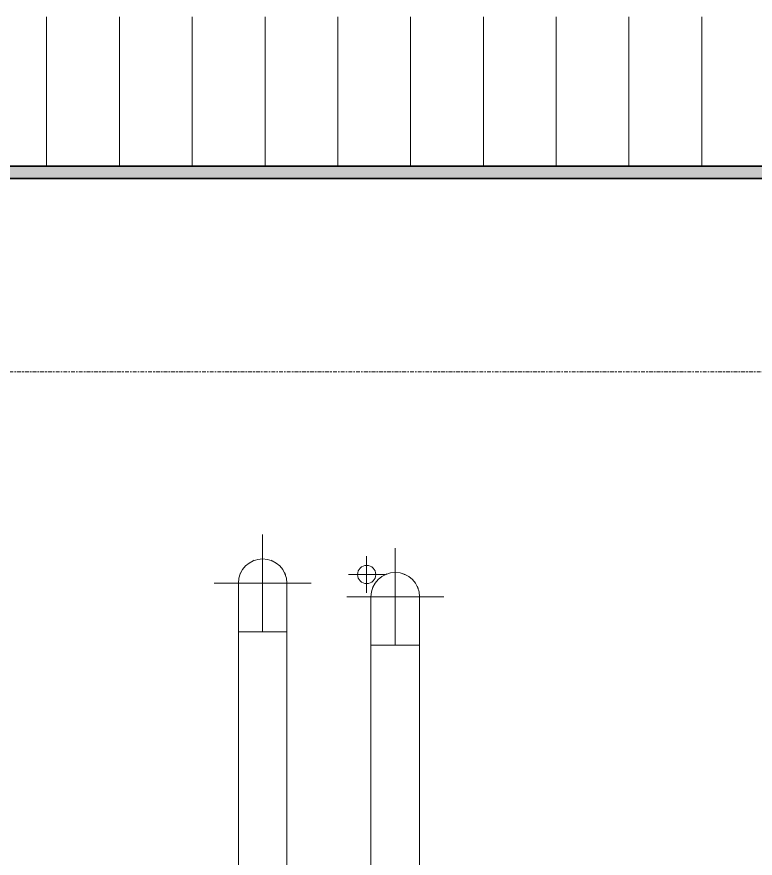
# Model space of a CAD drawing. Header units: centimetres. Extents: x -13467 to 3766, y -437 to 1921.
# Drawn here: x 1045.7 to 1350, y 1034.1 to 1380.8 of the extents above; entities that cross this region are included whole.
import ezdxf

# ---------------------------------------------------------------- set-up
doc = ezdxf.new("R2010")
doc.units = ezdxf.units.CM
doc.linetypes.add('Centre', pattern=[3.175, 0.635, -0.475, 1.59, -0.475])
for name, color, linetype, lineweight in [('A-FLOR-LEVL', 7, 'Continuous', 9), ('A-ROOF', 7, 'Continuous', 9), ('A-ROOF-PATT', 7, 'Continuous', 35), ('M-HVAC-DUCT', 7, 'Continuous', 9), ('M-HVAC-DUCT-CNTR', 7, 'Continuous', 9), ('P-PIPE', 7, 'Continuous', 9), ('P-PIPE-CNTR', 7, 'Continuous', 9)]:
    doc.layers.add(name, color=color, linetype=linetype, lineweight=lineweight)
doc.layers.add('M-HVAC-DUCT-ANNO', color=7, linetype='Continuous', lineweight=9, true_color=0x007f00)

# ---------------------------------------------------------------- blocks, each defined once
blk = doc.blocks.new('M_Round Elbow - 1 D-1426877-Sección 1-2')
at = {"layer": 'M-HVAC-DUCT', "color": 6, "true_color": 0xff00ff}
for p, q in [((-139.24, 1135.43), (-129.24, 1135.43)), ((-129.24, 1135.43), (-119.24, 1135.43))]:
    blk.add_line(p, q, dxfattribs=at)
at = {"layer": 'M-HVAC-DUCT', "color": 6, "true_color": 0xff00ff, "flags": 128}
for points in [[(-139.24, 1155.43), (-139.24, 1155.42), (-139.24, 1155.37), (-139.24, 1155.29), (-139.24, 1155.18), (-139.24, 1155.04), (-139.24, 1154.86), (-139.24, 1154.66), (-139.24, 1154.42), (-139.24, 1154.15), (-139.24, 1153.86), (-139.24, 1153.53), (-139.24, 1153.17), (-139.24, 1152.79), (-139.24, 1152.38), (-139.24, 1151.94), (-139.24, 1151.48), (-139.24, 1150.99), (-139.24, 1150.47), (-139.24, 1149.93), (-139.24, 1149.37), (-139.24, 1148.78), (-139.24, 1148.18), (-139.24, 1147.55), (-139.24, 1146.9), (-139.24, 1146.24), (-139.24, 1145.56), (-139.24, 1144.86), (-139.24, 1144.15), (-139.24, 1143.42), (-139.24, 1142.68), (-139.24, 1141.93), (-139.24, 1141.17), (-139.24, 1140.4), (-139.24, 1139.62), (-139.24, 1138.83), (-139.24, 1138.04), (-139.24, 1137.25), (-139.24, 1136.45), (-139.24, 1135.65), (-139.24, 1135.43)], [(-119.24, 1135.43), (-119.24, 1136.23), (-119.24, 1137.03), (-119.24, 1137.83), (-119.24, 1138.62), (-119.24, 1139.41), (-119.24, 1140.19), (-119.24, 1140.96), (-119.24, 1141.73), (-119.24, 1142.48), (-119.24, 1143.22), (-119.24, 1143.95), (-119.24, 1144.67), (-119.24, 1145.37), (-119.24, 1146.06), (-119.24, 1146.73), (-119.24, 1147.38), (-119.24, 1148.01), (-119.24, 1148.62), (-119.24, 1149.21), (-119.24, 1149.78), (-119.24, 1150.33), (-119.24, 1150.85), (-119.24, 1151.35), (-119.24, 1151.82), (-119.24, 1152.26), (-119.24, 1152.68), (-119.24, 1153.07), (-119.24, 1153.44), (-119.24, 1153.77), (-119.24, 1154.08), (-119.24, 1154.35), (-119.24, 1154.59), (-119.24, 1154.81), (-119.24, 1154.99), (-119.24, 1155.14), (-119.24, 1155.26), (-119.24, 1155.35), (-119.24, 1155.41), (-119.24, 1155.43), (-119.24, 1155.43)]]:
    blk.add_lwpolyline(points, dxfattribs=at)
at = {"layer": 'M-HVAC-DUCT', "color": 6, "true_color": 0xff00ff}
for start, end in [(90, 180), (360, 90)]:
    blk.add_arc((-129.24, 1155.43), 10, start, end, dxfattribs=at)
blk = doc.blocks.new('PQ_RVR_MEP-01_ZZ_ZZ_MO_T_A_rvt-2-Sección 1-2')
at = {"layer": 'M-HVAC-DUCT', "color": 6, "true_color": 0xff00ff}
for p, q in [((1688.38, 1127.47), (1688.38, 847.47)), ((1698.38, 1127.47), (1688.38, 1127.47)), ((1708.38, 1127.47), (1698.38, 1127.47)), ((1708.38, 847.47), (1708.38, 1127.47)), ((1743.05, 1121.85), (1743.05, 847.85)), ((1753.05, 1121.85), (1743.05, 1121.85)), ((1763.05, 1121.85), (1753.05, 1121.85)), ((1763.05, 847.85), (1763.05, 1121.85))]:
    blk.add_line(p, q, dxfattribs=at)
at = {"layer": 'M-HVAC-DUCT-ANNO', "color": 6, "true_color": 0xff00ff}
for centre, start, end in [((1698.38, 1147.47), 109.9712, 115.0288), ((1698.38, 1147.47), 64.9712, 70.0288), ((1698.38, 1147.47), 154.9712, 160.0288), ((1698.38, 1147.47), 19.9712, 25.0288), ((1753.05, 1141.85), 109.9712, 115.0288), ((1753.05, 1141.85), 64.4972, 70.0288), ((1753.05, 1141.85), 154.9712, 160.0288), ((1753.05, 1141.85), 19.9712, 25.0288)]:
    blk.add_arc(centre, 10, start, end, dxfattribs=at)
at = {"layer": 'M-HVAC-DUCT-CNTR', "color": 6, "true_color": 0xff00ff}
for p, q in [((1698.38, 1127.47), (1698.38, 1167.47)), ((1753.05, 1121.85), (1753.05, 1161.85)), ((1678.38, 1147.47), (1718.38, 1147.47)), ((1733.05, 1141.85), (1773.05, 1141.85))]:
    blk.add_line(p, q, dxfattribs=at)
at = {"layer": 'P-PIPE', "color": 6, "true_color": 0xff00ff}
for start, end in [(0, 180), (180, 0)]:
    blk.add_arc((1741.25, 1151.02), 3.75, start, end, dxfattribs=at)
at = {"layer": 'P-PIPE-CNTR', "color": 6, "true_color": 0xff00ff}
for p, q in [((1741.25, 1143.52), (1741.25, 1158.52)), ((1733.75, 1151.02), (1748.75, 1151.02))]:
    blk.add_line(p, q, dxfattribs=at)
at = {"layer": 'M-HVAC-DUCT', "lineweight": 9}
for p in [(1827.62, -7.97), (1882.29, -13.58)]:
    blk.add_blockref('M_Round Elbow - 1 D-1426877-Sección 1-2', p, dxfattribs=at)

msp = doc.modelspace()

# ---------------------------------------------------------------- hatches: boundary and pattern name
at = {"layer": 'A-ROOF-PATT', "lineweight": 9, "true_color": 0xc0c0c0}
h = msp.add_hatch(dxfattribs=at)
h.set_pattern_fill('FP_21', color=9, style=0, pattern_type=2)
h.set_pattern_definition([(90, (-5602, 1310.546), (-30, 2e-15), [])])
h.paths.add_polyline_path([(-641.572, 1319.245), (1563.931, 1319.245), (1563.931, 1380.837), (-2348.295, 1380.837), (-2348.295, 1319.245), (-848.288, 1319.245)])
at = {"layer": 'A-ROOF-PATT', "lineweight": 9, "true_color": 0x9a9a9a}
msp.add_hatch(color=253, dxfattribs=at).paths.add_polyline_path([(1425.59, 1314.208), (1563.931, 1314.208), (1563.931, 1319.245), (-2348.295, 1319.245), (-2348.295, 1314.208), (1218.874, 1314.208)])

# ---------------------------------------------------------------- linework, layer by layer
at = {"layer": 'A-FLOR-LEVL', "color": 253, "linetype": 'Centre', "true_color": 0xaaaaaa}
msp.add_line((-5238.571, 1234.505), (1888.136, 1234.505), dxfattribs=at)
at = {"layer": 'A-ROOF', "lineweight": 35}
for p, q in [((1563.931, 1319.245), (-2348.295, 1319.245)), ((-2348.295, 1314.208), (1563.931, 1314.208))]:
    msp.add_line(p, q, dxfattribs=at)

# ---------------------------------------------------------------- block references
at = {"lineweight": 5}
msp.add_blockref('PQ_RVR_MEP-01_ZZ_ZZ_MO_T_A_rvt-2-Sección 1-2', (-551.352, 0), dxfattribs=at)

doc.saveas('drawing.dxf')
